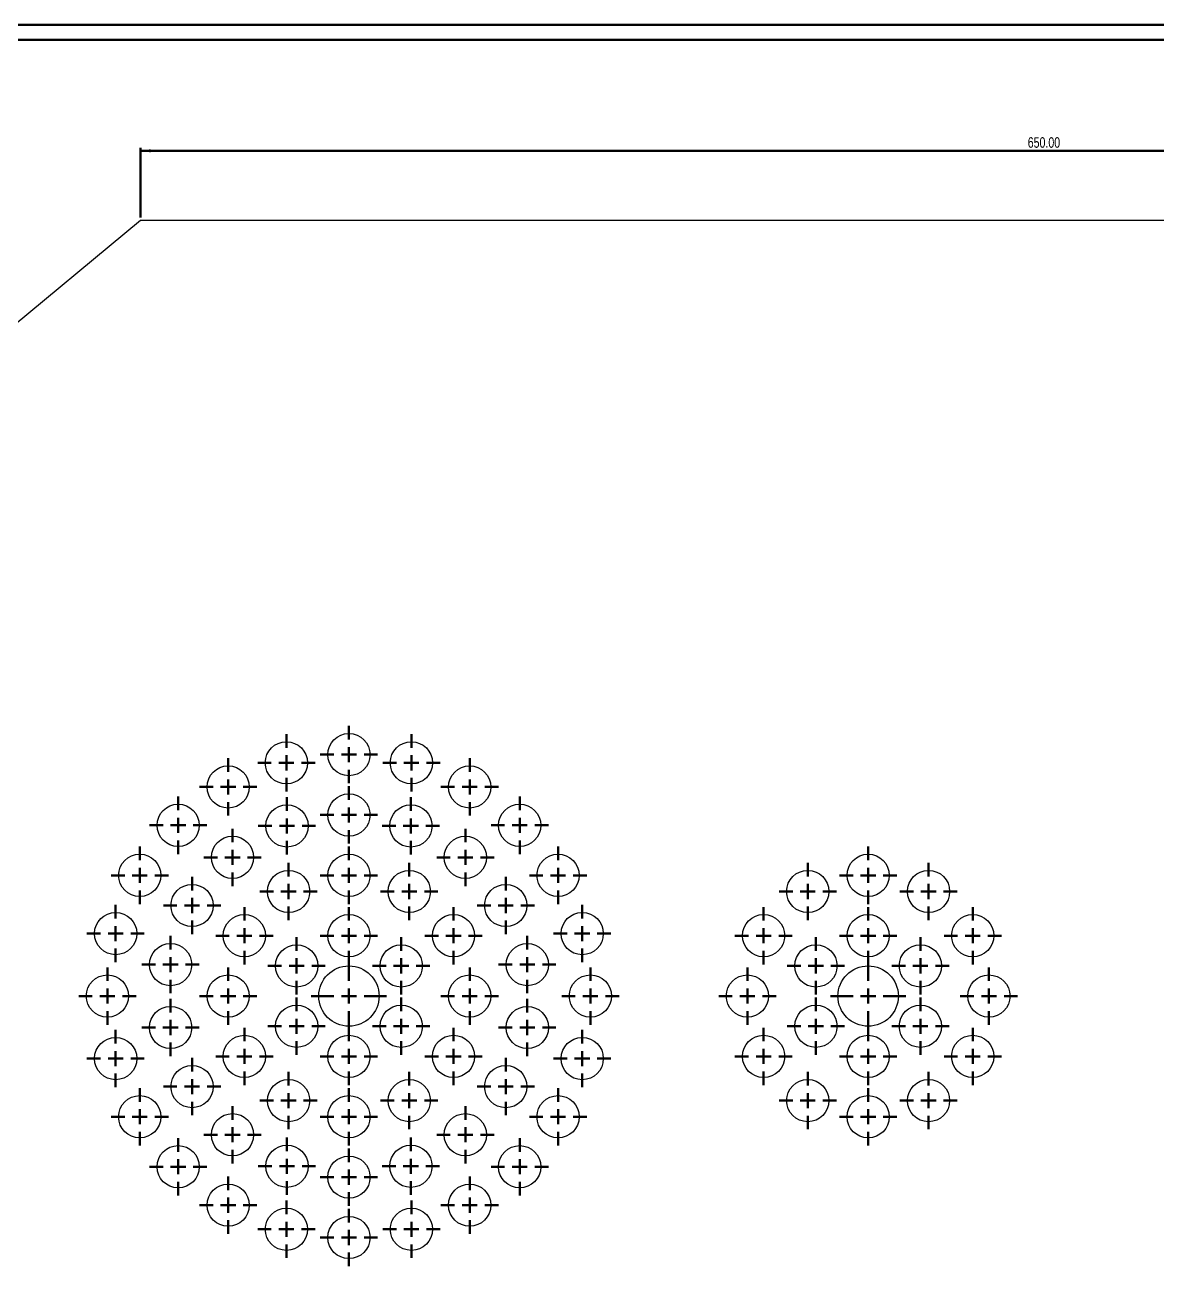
# Model space of a CAD drawing. Header units: millimetres. Extents: x 10 to 1179, y 5 to 836.
# Drawn here: x 428.8 to 803.9, y 424.7 to 836 of the extents above; entities that cross this region are included whole.
import ezdxf

# ---------------------------------------------------------------- set-up
doc = ezdxf.new("R2010")
doc.units = ezdxf.units.MM
doc.layers.add('SLD-0', color=179, linetype='Continuous', lineweight=50)
doc.styles.add('SLDTEXTSTYLE3', font='TXT', dxfattribs={"width": 0.75})
doc.dimstyles.new('SLDDIMSTYLE0', dxfattribs={"dimtxt": 3.5, "dimasz": 3.302, "dimexe": 0, "dimexo": 0.0625, "dimgap": 0.875, "dimtad": 1, "dimrnd": 1e-09, "dimzin": 4, "dimdsep": 46, "dimtxsty": 'SLDTEXTSTYLE3', "dimsah": 1, "dimcen": 0.09, "dimadec": 0, "dimazin": 1, "dimtfac": 1, "dimtofl": 0, "dimtmove": 0, "dimatfit": 3, "dimfxl": 0, "dimfrac": 2, "dimtolj": 1, "dimtzin": 12, "dimarcsym": 0})

# ---------------------------------------------------------------- blocks, each defined once
blk = doc.blocks.new('_D_2')
at = {"layer": 'SLD-0'}
for p, q in [((467.14, 772.23), (467.14, 795.29)), ((1117.14, 794.29), (467.14, 794.29)), ((1117.14, 772.23), (1117.14, 795.29))]:
    blk.add_line(p, q, dxfattribs=at)
for points in [[(467.14, 794.29), (470.44, 793.78), (470.44, 794.8)], [(1117.14, 794.29), (1113.83, 794.8), (1113.83, 793.78)]]:
    blk.add_solid(points, dxfattribs=at)
at = {"layer": 'SLD-0', "insert": (761, 798.8), "char_height": 3.5, "attachment_point": 1, "style": 'SLDTEXTSTYLE3'}
blk.add_mtext('650.00', dxfattribs=at)
blk = doc.blocks.new('SW_CENTERMARKSYMBOL_7')
at = {"layer": 'SLD-0', "color": 0}
for p, q in [((0, 5), (0, 12.5)), ((-5, 0), (-12.5, 0)), ((0, 0), (-2.5, 0)), ((0, 0), (0, 2.5)), ((0, 0), (0, -2.5)), ((0, 0), (2.5, 0)), ((5, 0), (12.5, 0)), ((0, -5), (0, -12.5))]:
    blk.add_line(p, q, dxfattribs=at)
blk = doc.blocks.new('SW_CENTERMARKSYMBOL_255')
at = {"layer": 'SLD-0', "color": 0}
for p, q in [((0, 5), (0, 12.5)), ((-5, 0), (-12.5, 0)), ((0, 0), (-2.5, 0)), ((0, 0), (0, 2.5)), ((0, 0), (0, -2.5)), ((0, 0), (2.5, 0)), ((5, 0), (12.5, 0)), ((0, -5), (0, -12.5))]:
    blk.add_line(p, q, dxfattribs=at)
blk = doc.blocks.new('SW_CENTERMARKSYMBOL_256')
at = {"layer": 'SLD-0', "color": 0}
for p, q in [((0, 5), (0, 9.5)), ((-5, 0), (-9.5, 0)), ((0, 0), (-2.5, 0)), ((0, 0), (0, 2.5)), ((0, 0), (0, -2.5)), ((0, 0), (2.5, 0)), ((5, 0), (9.5, 0)), ((0, -5), (0, -9.5))]:
    blk.add_line(p, q, dxfattribs=at)
blk = doc.blocks.new('SW_CENTERMARKSYMBOL_257')
at = {"layer": 'SLD-0', "color": 0}
for p, q in [((0, 5), (0, 9.5)), ((0, 0), (-2.5, 0)), ((0, 0), (0, 2.5)), ((0, 0), (0, -2.5)), ((0, 0), (2.5, 0)), ((5, 0), (9.5, 0)), ((-5, 0), (-9.5, 0)), ((0, -5), (0, -9.5))]:
    blk.add_line(p, q, dxfattribs=at)
blk = doc.blocks.new('SW_CENTERMARKSYMBOL_258')
at = {"layer": 'SLD-0', "color": 0}
for p, q in [((0, 5), (0, 9.5)), ((-5, 0), (-9.5, 0)), ((0, 0), (-2.5, 0)), ((0, 0), (0, 2.5)), ((0, 0), (0, -2.5)), ((0, 0), (2.5, 0)), ((5, 0), (9.5, 0)), ((0, -5), (0, -9.5))]:
    blk.add_line(p, q, dxfattribs=at)
blk = doc.blocks.new('SW_CENTERMARKSYMBOL_259')
at = {"layer": 'SLD-0', "color": 0}
for p, q in [((0, 5), (0, 9.5)), ((-5, 0), (-9.5, 0)), ((0, 0), (-2.5, 0)), ((0, 0), (0, 2.5)), ((0, 0), (0, -2.5)), ((0, 0), (2.5, 0)), ((5, 0), (9.5, 0)), ((0, -5), (0, -9.5))]:
    blk.add_line(p, q, dxfattribs=at)
blk = doc.blocks.new('SW_CENTERMARKSYMBOL_260')
at = {"layer": 'SLD-0', "color": 0}
for p, q in [((0, 5), (0, 9.5)), ((-5, 0), (-9.5, 0)), ((0, 0), (-2.5, 0)), ((0, 0), (0, 2.5)), ((0, 0), (0, -2.5)), ((0, 0), (2.5, 0)), ((5, 0), (9.5, 0)), ((0, -5), (0, -9.5))]:
    blk.add_line(p, q, dxfattribs=at)
blk = doc.blocks.new('SW_CENTERMARKSYMBOL_261')
at = {"layer": 'SLD-0', "color": 0}
for p, q in [((0, 5), (0, 9.5)), ((-5, 0), (-9.5, 0)), ((0, 0), (-2.5, 0)), ((0, 0), (0, 2.5)), ((0, 0), (0, -2.5)), ((0, 0), (2.5, 0)), ((5, 0), (9.5, 0)), ((0, -5), (0, -9.5))]:
    blk.add_line(p, q, dxfattribs=at)
blk = doc.blocks.new('SW_CENTERMARKSYMBOL_262')
at = {"layer": 'SLD-0', "color": 0}
for p, q in [((0, 5), (0, 9.5)), ((0, 0), (-2.5, 0)), ((0, 0), (0, 2.5)), ((0, 0), (0, -2.5)), ((0, 0), (2.5, 0)), ((5, 0), (9.5, 0)), ((-5, 0), (-9.5, 0)), ((0, -5), (0, -9.5))]:
    blk.add_line(p, q, dxfattribs=at)
blk = doc.blocks.new('SW_CENTERMARKSYMBOL_263')
at = {"layer": 'SLD-0', "color": 0}
for p, q in [((0, 5), (0, 9.5)), ((-5, 0), (-9.5, 0)), ((0, 0), (-2.5, 0)), ((0, 0), (0, 2.5)), ((0, 0), (0, -2.5)), ((0, 0), (2.5, 0)), ((5, 0), (9.5, 0)), ((0, -5), (0, -9.5))]:
    blk.add_line(p, q, dxfattribs=at)
blk = doc.blocks.new('SW_CENTERMARKSYMBOL_264')
at = {"layer": 'SLD-0', "color": 0}
for p, q in [((0, 5), (0, 9.5)), ((-5, 0), (-9.5, 0)), ((0, 0), (-2.5, 0)), ((0, 0), (0, 2.5)), ((0, 0), (0, -2.5)), ((0, 0), (2.5, 0)), ((5, 0), (9.5, 0)), ((0, -5), (0, -9.5))]:
    blk.add_line(p, q, dxfattribs=at)
blk = doc.blocks.new('SW_CENTERMARKSYMBOL_265')
at = {"layer": 'SLD-0', "color": 0}
for p, q in [((0, 5), (0, 9.5)), ((-5, 0), (-9.5, 0)), ((0, 0), (-2.5, 0)), ((0, 0), (0, 2.5)), ((0, 0), (0, -2.5)), ((0, 0), (2.5, 0)), ((5, 0), (9.5, 0)), ((0, -5), (0, -9.5))]:
    blk.add_line(p, q, dxfattribs=at)
blk = doc.blocks.new('SW_CENTERMARKSYMBOL_266')
at = {"layer": 'SLD-0', "color": 0}
for p, q in [((0, 5), (0, 9.5)), ((-5, 0), (-9.5, 0)), ((0, 0), (-2.5, 0)), ((0, 0), (0, 2.5)), ((0, 0), (0, -2.5)), ((0, 0), (2.5, 0)), ((5, 0), (9.5, 0)), ((0, -5), (0, -9.5))]:
    blk.add_line(p, q, dxfattribs=at)
blk = doc.blocks.new('SW_CENTERMARKSYMBOL_267')
at = {"layer": 'SLD-0', "color": 0}
for p, q in [((0, 5), (0, 9.5)), ((-5, 0), (-9.5, 0)), ((0, 0), (-2.5, 0)), ((0, 0), (0, 2.5)), ((0, 0), (0, -2.5)), ((0, 0), (2.5, 0)), ((5, 0), (9.5, 0)), ((0, -5), (0, -9.5))]:
    blk.add_line(p, q, dxfattribs=at)
blk = doc.blocks.new('SW_CENTERMARKSYMBOL_268')
at = {"layer": 'SLD-0', "color": 0}
for p, q in [((0, 5), (0, 9.5)), ((0, 0), (-2.5, 0)), ((0, 0), (0, 2.5)), ((0, 0), (0, -2.5)), ((0, 0), (2.5, 0)), ((5, 0), (9.5, 0)), ((-5, 0), (-9.5, 0)), ((0, -5), (0, -9.5))]:
    blk.add_line(p, q, dxfattribs=at)
blk = doc.blocks.new('SW_CENTERMARKSYMBOL_269')
at = {"layer": 'SLD-0', "color": 0}
for p, q in [((0, 5), (0, 9.5)), ((0, 0), (-2.5, 0)), ((0, 0), (0, 2.5)), ((0, 0), (0, -2.5)), ((0, 0), (2.5, 0)), ((5, 0), (9.5, 0)), ((-5, 0), (-9.5, 0)), ((0, -5), (0, -9.5))]:
    blk.add_line(p, q, dxfattribs=at)
blk = doc.blocks.new('SW_CENTERMARKSYMBOL_270')
at = {"layer": 'SLD-0', "color": 0}
for p, q in [((0, 5), (0, 9.5)), ((-5, 0), (-9.5, 0)), ((0, 0), (-2.5, 0)), ((0, 0), (0, 2.5)), ((0, 0), (0, -2.5)), ((0, 0), (2.5, 0)), ((5, 0), (9.5, 0)), ((0, -5), (0, -9.5))]:
    blk.add_line(p, q, dxfattribs=at)
blk = doc.blocks.new('SW_CENTERMARKSYMBOL_271')
at = {"layer": 'SLD-0', "color": 0}
for p, q in [((0, 5), (0, 9.5)), ((-5, 0), (-9.5, 0)), ((0, 0), (-2.5, 0)), ((0, 0), (0, 2.5)), ((0, 0), (0, -2.5)), ((0, 0), (2.5, 0)), ((5, 0), (9.5, 0)), ((0, -5), (0, -9.5))]:
    blk.add_line(p, q, dxfattribs=at)
blk = doc.blocks.new('SW_CENTERMARKSYMBOL_272')
at = {"layer": 'SLD-0', "color": 0}
for p, q in [((0, 5), (0, 9.5)), ((-5, 0), (-9.5, 0)), ((0, 0), (-2.5, 0)), ((0, 0), (0, 2.5)), ((0, 0), (0, -2.5)), ((0, 0), (2.5, 0)), ((5, 0), (9.5, 0)), ((0, -5), (0, -9.5))]:
    blk.add_line(p, q, dxfattribs=at)
blk = doc.blocks.new('SW_CENTERMARKSYMBOL_273')
at = {"layer": 'SLD-0', "color": 0}
for p, q in [((0, 5), (0, 9.5)), ((-5, 0), (-9.5, 0)), ((0, 0), (-2.5, 0)), ((0, 0), (0, 2.5)), ((0, 0), (0, -2.5)), ((0, 0), (2.5, 0)), ((5, 0), (9.5, 0)), ((0, -5), (0, -9.5))]:
    blk.add_line(p, q, dxfattribs=at)
blk = doc.blocks.new('SW_CENTERMARKSYMBOL_274')
at = {"layer": 'SLD-0', "color": 0}
for p, q in [((0, 5), (0, 9.5)), ((-5, 0), (-9.5, 0)), ((0, 0), (-2.5, 0)), ((0, 0), (0, 2.5)), ((0, 0), (0, -2.5)), ((0, 0), (2.5, 0)), ((5, 0), (9.5, 0)), ((0, -5), (0, -9.5))]:
    blk.add_line(p, q, dxfattribs=at)
blk = doc.blocks.new('SW_CENTERMARKSYMBOL_275')
at = {"layer": 'SLD-0', "color": 0}
for p, q in [((0, 5), (0, 9.5)), ((-5, 0), (-9.5, 0)), ((0, 0), (-2.5, 0)), ((0, 0), (0, 2.5)), ((0, 0), (0, -2.5)), ((0, 0), (2.5, 0)), ((5, 0), (9.5, 0)), ((0, -5), (0, -9.5))]:
    blk.add_line(p, q, dxfattribs=at)
blk = doc.blocks.new('SW_CENTERMARKSYMBOL_276')
at = {"layer": 'SLD-0', "color": 0}
for p, q in [((0, 5), (0, 9.5)), ((-5, 0), (-9.5, 0)), ((0, 0), (-2.5, 0)), ((0, 0), (0, 2.5)), ((0, 0), (0, -2.5)), ((0, 0), (2.5, 0)), ((5, 0), (9.5, 0)), ((0, -5), (0, -9.5))]:
    blk.add_line(p, q, dxfattribs=at)
blk = doc.blocks.new('SW_CENTERMARKSYMBOL_277')
at = {"layer": 'SLD-0', "color": 0}
for p, q in [((0, 5), (0, 9.5)), ((0, 0), (-2.5, 0)), ((0, 0), (0, 2.5)), ((0, 0), (0, -2.5)), ((0, 0), (2.5, 0)), ((5, 0), (9.5, 0)), ((-5, 0), (-9.5, 0)), ((0, -5), (0, -9.5))]:
    blk.add_line(p, q, dxfattribs=at)
blk = doc.blocks.new('SW_CENTERMARKSYMBOL_278')
at = {"layer": 'SLD-0', "color": 0}
for p, q in [((0, 5), (0, 9.5)), ((-5, 0), (-9.5, 0)), ((0, 0), (-2.5, 0)), ((0, 0), (0, 2.5)), ((0, 0), (0, -2.5)), ((0, 0), (2.5, 0)), ((5, 0), (9.5, 0)), ((0, -5), (0, -9.5))]:
    blk.add_line(p, q, dxfattribs=at)
blk = doc.blocks.new('SW_CENTERMARKSYMBOL_279')
at = {"layer": 'SLD-0', "color": 0}
for p, q in [((0, 5), (0, 9.5)), ((-5, 0), (-9.5, 0)), ((0, 0), (-2.5, 0)), ((0, 0), (0, 2.5)), ((0, 0), (0, -2.5)), ((0, 0), (2.5, 0)), ((5, 0), (9.5, 0)), ((0, -5), (0, -9.5))]:
    blk.add_line(p, q, dxfattribs=at)
blk = doc.blocks.new('SW_CENTERMARKSYMBOL_280')
at = {"layer": 'SLD-0', "color": 0}
for p, q in [((0, 5), (0, 9.5)), ((0, 0), (-2.5, 0)), ((0, 0), (0, 2.5)), ((0, 0), (0, -2.5)), ((0, 0), (2.5, 0)), ((5, 0), (9.5, 0)), ((-5, 0), (-9.5, 0)), ((0, -5), (0, -9.5))]:
    blk.add_line(p, q, dxfattribs=at)
blk = doc.blocks.new('SW_CENTERMARKSYMBOL_281')
at = {"layer": 'SLD-0', "color": 0}
for p, q in [((0, 5), (0, 9.5)), ((0, 0), (-2.5, 0)), ((0, 0), (0, 2.5)), ((0, 0), (0, -2.5)), ((0, 0), (2.5, 0)), ((5, 0), (9.5, 0)), ((-5, 0), (-9.5, 0)), ((0, -5), (0, -9.5))]:
    blk.add_line(p, q, dxfattribs=at)
blk = doc.blocks.new('SW_CENTERMARKSYMBOL_282')
at = {"layer": 'SLD-0', "color": 0}
for p, q in [((0, 5), (0, 9.5)), ((-5, 0), (-9.5, 0)), ((0, 0), (-2.5, 0)), ((0, 0), (0, 2.5)), ((0, 0), (0, -2.5)), ((0, 0), (2.5, 0)), ((5, 0), (9.5, 0)), ((0, -5), (0, -9.5))]:
    blk.add_line(p, q, dxfattribs=at)
blk = doc.blocks.new('SW_CENTERMARKSYMBOL_283')
at = {"layer": 'SLD-0', "color": 0}
for p, q in [((0, 5), (0, 9.5)), ((-5, 0), (-9.5, 0)), ((0, 0), (-2.5, 0)), ((0, 0), (0, 2.5)), ((0, 0), (0, -2.5)), ((0, 0), (2.5, 0)), ((5, 0), (9.5, 0)), ((0, -5), (0, -9.5))]:
    blk.add_line(p, q, dxfattribs=at)
blk = doc.blocks.new('SW_CENTERMARKSYMBOL_284')
at = {"layer": 'SLD-0', "color": 0}
for p, q in [((0, 5), (0, 9.5)), ((-5, 0), (-9.5, 0)), ((0, 0), (-2.5, 0)), ((0, 0), (0, 2.5)), ((0, 0), (0, -2.5)), ((0, 0), (2.5, 0)), ((5, 0), (9.5, 0)), ((0, -5), (0, -9.5))]:
    blk.add_line(p, q, dxfattribs=at)
blk = doc.blocks.new('SW_CENTERMARKSYMBOL_285')
at = {"layer": 'SLD-0', "color": 0}
for p, q in [((0, 5), (0, 9.5)), ((-5, 0), (-9.5, 0)), ((0, 0), (-2.5, 0)), ((0, 0), (0, 2.5)), ((0, 0), (0, -2.5)), ((0, 0), (2.5, 0)), ((5, 0), (9.5, 0)), ((0, -5), (0, -9.5))]:
    blk.add_line(p, q, dxfattribs=at)
blk = doc.blocks.new('SW_CENTERMARKSYMBOL_286')
at = {"layer": 'SLD-0', "color": 0}
for p, q in [((0, 5), (0, 9.5)), ((-5, 0), (-9.5, 0)), ((0, 0), (-2.5, 0)), ((0, 0), (0, 2.5)), ((0, 0), (0, -2.5)), ((0, 0), (2.5, 0)), ((5, 0), (9.5, 0)), ((0, -5), (0, -9.5))]:
    blk.add_line(p, q, dxfattribs=at)
blk = doc.blocks.new('SW_CENTERMARKSYMBOL_287')
at = {"layer": 'SLD-0', "color": 0}
for p, q in [((0, 5), (0, 9.5)), ((-5, 0), (-9.5, 0)), ((0, 0), (-2.5, 0)), ((0, 0), (0, 2.5)), ((0, 0), (0, -2.5)), ((0, 0), (2.5, 0)), ((5, 0), (9.5, 0)), ((0, -5), (0, -9.5))]:
    blk.add_line(p, q, dxfattribs=at)
blk = doc.blocks.new('SW_CENTERMARKSYMBOL_288')
at = {"layer": 'SLD-0', "color": 0}
for p, q in [((0, 5), (0, 9.5)), ((-5, 0), (-9.5, 0)), ((0, 0), (-2.5, 0)), ((0, 0), (0, 2.5)), ((0, 0), (0, -2.5)), ((0, 0), (2.5, 0)), ((5, 0), (9.5, 0)), ((0, -5), (0, -9.5))]:
    blk.add_line(p, q, dxfattribs=at)
blk = doc.blocks.new('SW_CENTERMARKSYMBOL_289')
at = {"layer": 'SLD-0', "color": 0}
for p, q in [((0, 5), (0, 9.5)), ((-5, 0), (-9.5, 0)), ((0, 0), (-2.5, 0)), ((0, 0), (0, 2.5)), ((0, 0), (0, -2.5)), ((0, 0), (2.5, 0)), ((5, 0), (9.5, 0)), ((0, -5), (0, -9.5))]:
    blk.add_line(p, q, dxfattribs=at)
blk = doc.blocks.new('SW_CENTERMARKSYMBOL_290')
at = {"layer": 'SLD-0', "color": 0}
for p, q in [((0, 5), (0, 9.5)), ((-5, 0), (-9.5, 0)), ((0, 0), (-2.5, 0)), ((0, 0), (0, 2.5)), ((0, 0), (0, -2.5)), ((0, 0), (2.5, 0)), ((5, 0), (9.5, 0)), ((0, -5), (0, -9.5))]:
    blk.add_line(p, q, dxfattribs=at)
blk = doc.blocks.new('SW_CENTERMARKSYMBOL_291')
at = {"layer": 'SLD-0', "color": 0}
for p, q in [((0, 5), (0, 9.5)), ((-5, 0), (-9.5, 0)), ((0, 0), (-2.5, 0)), ((0, 0), (0, 2.5)), ((0, 0), (0, -2.5)), ((0, 0), (2.5, 0)), ((5, 0), (9.5, 0)), ((0, -5), (0, -9.5))]:
    blk.add_line(p, q, dxfattribs=at)
blk = doc.blocks.new('SW_CENTERMARKSYMBOL_292')
at = {"layer": 'SLD-0', "color": 0}
for p, q in [((0, 5), (0, 9.5)), ((-5, 0), (-9.5, 0)), ((0, 0), (-2.5, 0)), ((0, 0), (0, 2.5)), ((0, 0), (0, -2.5)), ((0, 0), (2.5, 0)), ((5, 0), (9.5, 0)), ((0, -5), (0, -9.5))]:
    blk.add_line(p, q, dxfattribs=at)
blk = doc.blocks.new('SW_CENTERMARKSYMBOL_293')
at = {"layer": 'SLD-0', "color": 0}
for p, q in [((0, 5), (0, 9.5)), ((-5, 0), (-9.5, 0)), ((0, 0), (-2.5, 0)), ((0, 0), (0, 2.5)), ((0, 0), (0, -2.5)), ((0, 0), (2.5, 0)), ((5, 0), (9.5, 0)), ((0, -5), (0, -9.5))]:
    blk.add_line(p, q, dxfattribs=at)
blk = doc.blocks.new('SW_CENTERMARKSYMBOL_294')
at = {"layer": 'SLD-0', "color": 0}
for p, q in [((0, 5), (0, 9.5)), ((-5, 0), (-9.5, 0)), ((0, 0), (-2.5, 0)), ((0, 0), (0, 2.5)), ((0, 0), (0, -2.5)), ((0, 0), (2.5, 0)), ((5, 0), (9.5, 0)), ((0, -5), (0, -9.5))]:
    blk.add_line(p, q, dxfattribs=at)
blk = doc.blocks.new('SW_CENTERMARKSYMBOL_295')
at = {"layer": 'SLD-0', "color": 0}
for p, q in [((0, 5), (0, 9.5)), ((-5, 0), (-9.5, 0)), ((0, 0), (-2.5, 0)), ((0, 0), (0, 2.5)), ((0, 0), (0, -2.5)), ((0, 0), (2.5, 0)), ((5, 0), (9.5, 0)), ((0, -5), (0, -9.5))]:
    blk.add_line(p, q, dxfattribs=at)
blk = doc.blocks.new('SW_CENTERMARKSYMBOL_296')
at = {"layer": 'SLD-0', "color": 0}
for p, q in [((0, 5), (0, 9.5)), ((-5, 0), (-9.5, 0)), ((0, 0), (-2.5, 0)), ((0, 0), (0, 2.5)), ((0, 0), (0, -2.5)), ((0, 0), (2.5, 0)), ((5, 0), (9.5, 0)), ((0, -5), (0, -9.5))]:
    blk.add_line(p, q, dxfattribs=at)
blk = doc.blocks.new('SW_CENTERMARKSYMBOL_297')
at = {"layer": 'SLD-0', "color": 0}
for p, q in [((0, 5), (0, 9.5)), ((-5, 0), (-9.5, 0)), ((0, 0), (-2.5, 0)), ((0, 0), (0, 2.5)), ((0, 0), (0, -2.5)), ((0, 0), (2.5, 0)), ((5, 0), (9.5, 0)), ((0, -5), (0, -9.5))]:
    blk.add_line(p, q, dxfattribs=at)
blk = doc.blocks.new('SW_CENTERMARKSYMBOL_298')
at = {"layer": 'SLD-0', "color": 0}
for p, q in [((0, 5), (0, 9.5)), ((-5, 0), (-9.5, 0)), ((0, 0), (-2.5, 0)), ((0, 0), (0, 2.5)), ((0, 0), (0, -2.5)), ((0, 0), (2.5, 0)), ((5, 0), (9.5, 0)), ((0, -5), (0, -9.5))]:
    blk.add_line(p, q, dxfattribs=at)
blk = doc.blocks.new('SW_CENTERMARKSYMBOL_299')
at = {"layer": 'SLD-0', "color": 0}
for p, q in [((0, 5), (0, 9.5)), ((-5, 0), (-9.5, 0)), ((0, 0), (-2.5, 0)), ((0, 0), (0, 2.5)), ((0, 0), (0, -2.5)), ((0, 0), (2.5, 0)), ((5, 0), (9.5, 0)), ((0, -5), (0, -9.5))]:
    blk.add_line(p, q, dxfattribs=at)
blk = doc.blocks.new('SW_CENTERMARKSYMBOL_300')
at = {"layer": 'SLD-0', "color": 0}
for p, q in [((0, 5), (0, 9.5)), ((-5, 0), (-9.5, 0)), ((0, 0), (-2.5, 0)), ((0, 0), (0, 2.5)), ((0, 0), (0, -2.5)), ((0, 0), (2.5, 0)), ((5, 0), (9.5, 0)), ((0, -5), (0, -9.5))]:
    blk.add_line(p, q, dxfattribs=at)
blk = doc.blocks.new('SW_CENTERMARKSYMBOL_301')
at = {"layer": 'SLD-0', "color": 0}
for p, q in [((0, 5), (0, 9.5)), ((-5, 0), (-9.5, 0)), ((0, 0), (-2.5, 0)), ((0, 0), (0, 2.5)), ((0, 0), (0, -2.5)), ((0, 0), (2.5, 0)), ((5, 0), (9.5, 0)), ((0, -5), (0, -9.5))]:
    blk.add_line(p, q, dxfattribs=at)
blk = doc.blocks.new('SW_CENTERMARKSYMBOL_302')
at = {"layer": 'SLD-0', "color": 0}
for p, q in [((0, 5), (0, 9.5)), ((-5, 0), (-9.5, 0)), ((0, 0), (-2.5, 0)), ((0, 0), (0, 2.5)), ((0, 0), (0, -2.5)), ((0, 0), (2.5, 0)), ((5, 0), (9.5, 0)), ((0, -5), (0, -9.5))]:
    blk.add_line(p, q, dxfattribs=at)
blk = doc.blocks.new('SW_CENTERMARKSYMBOL_303')
at = {"layer": 'SLD-0', "color": 0}
for p, q in [((0, 5), (0, 9.5)), ((-5, 0), (-9.5, 0)), ((0, 0), (-2.5, 0)), ((0, 0), (0, 2.5)), ((0, 0), (0, -2.5)), ((0, 0), (2.5, 0)), ((5, 0), (9.5, 0)), ((0, -5), (0, -9.5))]:
    blk.add_line(p, q, dxfattribs=at)
blk = doc.blocks.new('SW_CENTERMARKSYMBOL_304')
at = {"layer": 'SLD-0', "color": 0}
for p, q in [((0, 5), (0, 9.5)), ((-5, 0), (-9.5, 0)), ((0, 0), (-2.5, 0)), ((0, 0), (0, 2.5)), ((0, 0), (0, -2.5)), ((0, 0), (2.5, 0)), ((5, 0), (9.5, 0)), ((0, -5), (0, -9.5))]:
    blk.add_line(p, q, dxfattribs=at)
blk = doc.blocks.new('SW_CENTERMARKSYMBOL_305')
at = {"layer": 'SLD-0', "color": 0}
for p, q in [((0, 5), (0, 9.5)), ((-5, 0), (-9.5, 0)), ((0, 0), (-2.5, 0)), ((0, 0), (0, 2.5)), ((0, 0), (0, -2.5)), ((0, 0), (2.5, 0)), ((5, 0), (9.5, 0)), ((0, -5), (0, -9.5))]:
    blk.add_line(p, q, dxfattribs=at)
blk = doc.blocks.new('SW_CENTERMARKSYMBOL_306')
at = {"layer": 'SLD-0', "color": 0}
for p, q in [((0, 5), (0, 9.5)), ((-5, 0), (-9.5, 0)), ((0, 0), (-2.5, 0)), ((0, 0), (0, 2.5)), ((0, 0), (0, -2.5)), ((0, 0), (2.5, 0)), ((5, 0), (9.5, 0)), ((0, -5), (0, -9.5))]:
    blk.add_line(p, q, dxfattribs=at)
blk = doc.blocks.new('SW_CENTERMARKSYMBOL_307')
at = {"layer": 'SLD-0', "color": 0}
for p, q in [((0, 5), (0, 9.5)), ((-5, 0), (-9.5, 0)), ((0, 0), (-2.5, 0)), ((0, 0), (0, 2.5)), ((0, 0), (0, -2.5)), ((0, 0), (2.5, 0)), ((5, 0), (9.5, 0)), ((0, -5), (0, -9.5))]:
    blk.add_line(p, q, dxfattribs=at)
blk = doc.blocks.new('SW_CENTERMARKSYMBOL_308')
at = {"layer": 'SLD-0', "color": 0}
for p, q in [((0, 5), (0, 9.5)), ((-5, 0), (-9.5, 0)), ((0, 0), (-2.5, 0)), ((0, 0), (0, 2.5)), ((0, 0), (0, -2.5)), ((0, 0), (2.5, 0)), ((5, 0), (9.5, 0)), ((0, -5), (0, -9.5))]:
    blk.add_line(p, q, dxfattribs=at)
blk = doc.blocks.new('SW_CENTERMARKSYMBOL_309')
at = {"layer": 'SLD-0', "color": 0}
for p, q in [((0, 5), (0, 9.5)), ((0, 0), (-2.5, 0)), ((0, 0), (0, 2.5)), ((0, 0), (0, -2.5)), ((0, 0), (2.5, 0)), ((5, 0), (9.5, 0)), ((-5, 0), (-9.5, 0)), ((0, -5), (0, -9.5))]:
    blk.add_line(p, q, dxfattribs=at)
blk = doc.blocks.new('SW_CENTERMARKSYMBOL_310')
at = {"layer": 'SLD-0', "color": 0}
for p, q in [((0, 5), (0, 9.5)), ((-5, 0), (-9.5, 0)), ((0, 0), (-2.5, 0)), ((0, 0), (0, 2.5)), ((0, 0), (0, -2.5)), ((0, 0), (2.5, 0)), ((5, 0), (9.5, 0)), ((0, -5), (0, -9.5))]:
    blk.add_line(p, q, dxfattribs=at)
blk = doc.blocks.new('SW_CENTERMARKSYMBOL_311')
at = {"layer": 'SLD-0', "color": 0}
for p, q in [((0, 5), (0, 9.5)), ((-5, 0), (-9.5, 0)), ((0, 0), (-2.5, 0)), ((0, 0), (0, 2.5)), ((0, 0), (0, -2.5)), ((0, 0), (2.5, 0)), ((5, 0), (9.5, 0)), ((0, -5), (0, -9.5))]:
    blk.add_line(p, q, dxfattribs=at)
blk = doc.blocks.new('SW_CENTERMARKSYMBOL_312')
at = {"layer": 'SLD-0', "color": 0}
for p, q in [((0, 5), (0, 9.5)), ((0, 0), (-2.5, 0)), ((0, 0), (0, 2.5)), ((0, 0), (0, -2.5)), ((0, 0), (2.5, 0)), ((5, 0), (9.5, 0)), ((-5, 0), (-9.5, 0)), ((0, -5), (0, -9.5))]:
    blk.add_line(p, q, dxfattribs=at)
blk = doc.blocks.new('SW_CENTERMARKSYMBOL_313')
at = {"layer": 'SLD-0', "color": 0}
for p, q in [((0, 5), (0, 9.5)), ((0, 0), (-2.5, 0)), ((0, 0), (0, 2.5)), ((0, 0), (0, -2.5)), ((0, 0), (2.5, 0)), ((5, 0), (9.5, 0)), ((-5, 0), (-9.5, 0)), ((0, -5), (0, -9.5))]:
    blk.add_line(p, q, dxfattribs=at)
blk = doc.blocks.new('SW_CENTERMARKSYMBOL_314')
at = {"layer": 'SLD-0', "color": 0}
for p, q in [((0, 5), (0, 9.5)), ((-5, 0), (-9.5, 0)), ((0, 0), (-2.5, 0)), ((0, 0), (0, 2.5)), ((0, 0), (0, -2.5)), ((0, 0), (2.5, 0)), ((5, 0), (9.5, 0)), ((0, -5), (0, -9.5))]:
    blk.add_line(p, q, dxfattribs=at)
blk = doc.blocks.new('SW_CENTERMARKSYMBOL_315')
at = {"layer": 'SLD-0', "color": 0}
for p, q in [((0, 5), (0, 9.5)), ((-5, 0), (-9.5, 0)), ((0, 0), (-2.5, 0)), ((0, 0), (0, 2.5)), ((0, 0), (0, -2.5)), ((0, 0), (2.5, 0)), ((5, 0), (9.5, 0)), ((0, -5), (0, -9.5))]:
    blk.add_line(p, q, dxfattribs=at)
blk = doc.blocks.new('SW_CENTERMARKSYMBOL_316')
at = {"layer": 'SLD-0', "color": 0}
for p, q in [((0, 5), (0, 9.5)), ((-5, 0), (-9.5, 0)), ((0, 0), (-2.5, 0)), ((0, 0), (0, 2.5)), ((0, 0), (0, -2.5)), ((0, 0), (2.5, 0)), ((5, 0), (9.5, 0)), ((0, -5), (0, -9.5))]:
    blk.add_line(p, q, dxfattribs=at)
blk = doc.blocks.new('SW_CENTERMARKSYMBOL_317')
at = {"layer": 'SLD-0', "color": 0}
for p, q in [((0, 5), (0, 9.5)), ((-5, 0), (-9.5, 0)), ((0, 0), (-2.5, 0)), ((0, 0), (0, 2.5)), ((0, 0), (0, -2.5)), ((0, 0), (2.5, 0)), ((5, 0), (9.5, 0)), ((0, -5), (0, -9.5))]:
    blk.add_line(p, q, dxfattribs=at)
blk = doc.blocks.new('SW_CENTERMARKSYMBOL_319')
at = {"layer": 'SLD-0', "color": 0}
for p, q in [((0, 5), (0, 9.5)), ((-5, 0), (-9.5, 0)), ((0, 0), (-2.5, 0)), ((0, 0), (0, 2.5)), ((0, 0), (0, -2.5)), ((0, 0), (2.5, 0)), ((5, 0), (9.5, 0)), ((0, -5), (0, -9.5))]:
    blk.add_line(p, q, dxfattribs=at)
blk = doc.blocks.new('SW_CENTERMARKSYMBOL_320')
at = {"layer": 'SLD-0', "color": 0}
for p, q in [((0, 5), (0, 9.5)), ((-5, 0), (-9.5, 0)), ((0, 0), (-2.5, 0)), ((0, 0), (0, 2.5)), ((0, 0), (0, -2.5)), ((0, 0), (2.5, 0)), ((5, 0), (9.5, 0)), ((0, -5), (0, -9.5))]:
    blk.add_line(p, q, dxfattribs=at)
blk = doc.blocks.new('SW_CENTERMARKSYMBOL_321')
at = {"layer": 'SLD-0', "color": 0}
for p, q in [((0, 5), (0, 9.5)), ((-5, 0), (-9.5, 0)), ((0, 0), (-2.5, 0)), ((0, 0), (0, 2.5)), ((0, 0), (0, -2.5)), ((0, 0), (2.5, 0)), ((5, 0), (9.5, 0)), ((0, -5), (0, -9.5))]:
    blk.add_line(p, q, dxfattribs=at)
blk = doc.blocks.new('SW_CENTERMARKSYMBOL_322')
at = {"layer": 'SLD-0', "color": 0}
for p, q in [((0, 5), (0, 9.5)), ((-5, 0), (-9.5, 0)), ((0, 0), (-2.5, 0)), ((0, 0), (0, 2.5)), ((0, 0), (0, -2.5)), ((0, 0), (2.5, 0)), ((5, 0), (9.5, 0)), ((0, -5), (0, -9.5))]:
    blk.add_line(p, q, dxfattribs=at)
blk = doc.blocks.new('SW_CENTERMARKSYMBOL_323')
at = {"layer": 'SLD-0', "color": 0}
for p, q in [((0, 5), (0, 9.5)), ((-5, 0), (-9.5, 0)), ((0, 0), (-2.5, 0)), ((0, 0), (0, 2.5)), ((0, 0), (0, -2.5)), ((0, 0), (2.5, 0)), ((5, 0), (9.5, 0)), ((0, -5), (0, -9.5))]:
    blk.add_line(p, q, dxfattribs=at)
blk = doc.blocks.new('SW_CENTERMARKSYMBOL_324')
at = {"layer": 'SLD-0', "color": 0}
for p, q in [((0, 5), (0, 9.5)), ((-5, 0), (-9.5, 0)), ((0, 0), (-2.5, 0)), ((0, 0), (0, 2.5)), ((0, 0), (0, -2.5)), ((0, 0), (2.5, 0)), ((5, 0), (9.5, 0)), ((0, -5), (0, -9.5))]:
    blk.add_line(p, q, dxfattribs=at)
blk = doc.blocks.new('SW_CENTERMARKSYMBOL_325')
at = {"layer": 'SLD-0', "color": 0}
for p, q in [((0, 5), (0, 9.5)), ((-5, 0), (-9.5, 0)), ((0, 0), (-2.5, 0)), ((0, 0), (0, 2.5)), ((0, 0), (0, -2.5)), ((0, 0), (2.5, 0)), ((5, 0), (9.5, 0)), ((0, -5), (0, -9.5))]:
    blk.add_line(p, q, dxfattribs=at)
blk = doc.blocks.new('SW_CENTERMARKSYMBOL_326')
at = {"layer": 'SLD-0', "color": 0}
for p, q in [((0, 5), (0, 9.5)), ((-5, 0), (-9.5, 0)), ((0, 0), (-2.5, 0)), ((0, 0), (0, 2.5)), ((0, 0), (0, -2.5)), ((0, 0), (2.5, 0)), ((5, 0), (9.5, 0)), ((0, -5), (0, -9.5))]:
    blk.add_line(p, q, dxfattribs=at)
blk = doc.blocks.new('SW_CENTERMARKSYMBOL_327')
at = {"layer": 'SLD-0', "color": 0}
for p, q in [((0, 5), (0, 9.5)), ((0, 0), (-2.5, 0)), ((0, 0), (0, 2.5)), ((0, 0), (0, -2.5)), ((0, 0), (2.5, 0)), ((5, 0), (9.5, 0)), ((-5, 0), (-9.5, 0)), ((0, -5), (0, -9.5))]:
    blk.add_line(p, q, dxfattribs=at)
blk = doc.blocks.new('SW_CENTERMARKSYMBOL_328')
at = {"layer": 'SLD-0', "color": 0}
for p, q in [((0, 5), (0, 9.5)), ((0, 0), (-2.5, 0)), ((0, 0), (0, 2.5)), ((0, 0), (0, -2.5)), ((0, 0), (2.5, 0)), ((5, 0), (9.5, 0)), ((-5, 0), (-9.5, 0)), ((0, -5), (0, -9.5))]:
    blk.add_line(p, q, dxfattribs=at)
blk = doc.blocks.new('SW_CENTERMARKSYMBOL_329')
at = {"layer": 'SLD-0', "color": 0}
for p, q in [((0, 5), (0, 9.5)), ((0, 0), (-2.5, 0)), ((0, 0), (0, 2.5)), ((0, 0), (0, -2.5)), ((0, 0), (2.5, 0)), ((5, 0), (9.5, 0)), ((-5, 0), (-9.5, 0)), ((0, -5), (0, -9.5))]:
    blk.add_line(p, q, dxfattribs=at)
blk = doc.blocks.new('SW_CENTERMARKSYMBOL_330')
at = {"layer": 'SLD-0', "color": 0}
for p, q in [((0, 5), (0, 9.5)), ((-5, 0), (-9.5, 0)), ((0, 0), (-2.5, 0)), ((0, 0), (0, 2.5)), ((0, 0), (0, -2.5)), ((0, 0), (2.5, 0)), ((5, 0), (9.5, 0)), ((0, -5), (0, -9.5))]:
    blk.add_line(p, q, dxfattribs=at)
blk = doc.blocks.new('SW_CENTERMARKSYMBOL_331')
at = {"layer": 'SLD-0', "color": 0}
for p, q in [((0, 5), (0, 9.5)), ((-5, 0), (-9.5, 0)), ((0, 0), (-2.5, 0)), ((0, 0), (0, 2.5)), ((0, 0), (0, -2.5)), ((0, 0), (2.5, 0)), ((5, 0), (9.5, 0)), ((0, -5), (0, -9.5))]:
    blk.add_line(p, q, dxfattribs=at)
blk = doc.blocks.new('SW_CENTERMARKSYMBOL_332')
at = {"layer": 'SLD-0', "color": 0}
for p, q in [((0, 5), (0, 9.5)), ((-5, 0), (-9.5, 0)), ((0, 0), (-2.5, 0)), ((0, 0), (0, 2.5)), ((0, 0), (0, -2.5)), ((0, 0), (2.5, 0)), ((5, 0), (9.5, 0)), ((0, -5), (0, -9.5))]:
    blk.add_line(p, q, dxfattribs=at)
blk = doc.blocks.new('SW_CENTERMARKSYMBOL_333')
at = {"layer": 'SLD-0', "color": 0}
for p, q in [((0, 5), (0, 9.5)), ((-5, 0), (-9.5, 0)), ((0, 0), (-2.5, 0)), ((0, 0), (0, 2.5)), ((0, 0), (0, -2.5)), ((0, 0), (2.5, 0)), ((5, 0), (9.5, 0)), ((0, -5), (0, -9.5))]:
    blk.add_line(p, q, dxfattribs=at)
blk = doc.blocks.new('SW_CENTERMARKSYMBOL_334')
at = {"layer": 'SLD-0', "color": 0}
for p, q in [((0, 5), (0, 9.5)), ((-5, 0), (-9.5, 0)), ((0, 0), (-2.5, 0)), ((0, 0), (0, 2.5)), ((0, 0), (0, -2.5)), ((0, 0), (2.5, 0)), ((5, 0), (9.5, 0)), ((0, -5), (0, -9.5))]:
    blk.add_line(p, q, dxfattribs=at)

msp = doc.modelspace()

# ---------------------------------------------------------------- linework, layer by layer
at = {"color": 7, "linetype": 'Continuous', "lineweight": 25}
for p, q in [((467.135, 771.227), (67.135, 439.227)), ((1117.135, 771.227), (467.135, 771.227))]:
    msp.add_line(p, q, dxfattribs=at)
for centre, radius in [((536.135, 594.227), 7), ((515.43, 591.501), 7), ((556.841, 591.501), 7), ((496.135, 583.509), 7), ((576.135, 583.509), 7), ((536.135, 574.227), 7), ((479.567, 570.795), 7), ((515.614, 570.608), 7), ((556.657, 570.608), 7), ((592.704, 570.795), 7), ((497.568, 560.189), 7), ((574.703, 560.189), 7), ((466.853, 554.227), 7), ((536.135, 554.227), 7), ((605.417, 554.227), 7), ((708.135, 554.227), 7), ((516.135, 548.868), 7), ((556.135, 548.868), 7), ((688.135, 548.868), 7), ((728.135, 548.868), 7), ((484.174, 544.227), 7), ((588.097, 544.227), 7), ((458.861, 534.932), 7), ((501.494, 534.227), 7), ((536.135, 534.227), 7), ((570.776, 534.227), 7), ((613.409, 534.932), 7), ((673.494, 534.227), 7), ((708.135, 534.227), 7), ((742.776, 534.227), 7), ((477.047, 524.646), 7), ((518.815, 524.227), 7), ((553.456, 524.227), 7), ((595.224, 524.646), 7), ((690.815, 524.227), 7), ((725.456, 524.227), 7), ((536.135, 514.227), 10), ((708.135, 514.227), 10), ((456.135, 514.227), 7), ((496.135, 514.227), 7), ((576.135, 514.227), 7), ((616.135, 514.227), 7), ((668.135, 514.227), 7), ((748.135, 514.227), 7), ((477.047, 503.808), 7), ((518.815, 504.227), 7), ((553.456, 504.227), 7), ((595.224, 503.808), 7), ((690.815, 504.227), 7), ((725.456, 504.227), 7), ((458.861, 493.521), 7), ((501.494, 494.227), 7), ((536.135, 494.227), 7), ((570.776, 494.227), 7), ((613.409, 493.521), 7), ((673.494, 494.227), 7), ((708.135, 494.227), 7), ((742.776, 494.227), 7), ((484.174, 484.227), 7), ((588.097, 484.227), 7), ((516.135, 479.586), 7), ((556.135, 479.586), 7), ((688.135, 479.586), 7), ((728.135, 479.586), 7), ((466.853, 474.227), 7), ((536.135, 474.227), 7), ((605.417, 474.227), 7), ((708.135, 474.227), 7), ((497.568, 468.264), 7), ((574.703, 468.264), 7), ((515.614, 457.845), 7), ((556.657, 457.845), 7), ((479.567, 457.658), 7), ((536.135, 454.227), 7), ((592.704, 457.658), 7), ((496.135, 444.945), 7), ((576.135, 444.945), 7), ((515.43, 436.953), 7), ((536.135, 434.227), 7), ((556.841, 436.953), 7)]:
    msp.add_circle(centre, radius, dxfattribs=at)
at = {"layer": 'SLD-0'}
for p, q in [((9.965, 836.035), (1178.965, 836.035)), ((14.965, 831.035), (1173.965, 831.035))]:
    msp.add_line(p, q, dxfattribs=at)

# ---------------------------------------------------------------- block references
for name, p in [('SW_CENTERMARKSYMBOL_315', (515.43, 591.501)), ('SW_CENTERMARKSYMBOL_259', (536.135, 594.227)), ('SW_CENTERMARKSYMBOL_293', (556.841, 591.501)), ('SW_CENTERMARKSYMBOL_314', (496.135, 583.509)), ('SW_CENTERMARKSYMBOL_294', (576.135, 583.509)), ('SW_CENTERMARKSYMBOL_313', (479.567, 570.795)), ('SW_CENTERMARKSYMBOL_292', (515.614, 570.608)), ('SW_CENTERMARKSYMBOL_258', (536.135, 574.227)), ('SW_CENTERMARKSYMBOL_276', (556.657, 570.608)), ('SW_CENTERMARKSYMBOL_295', (592.704, 570.795)), ('SW_CENTERMARKSYMBOL_291', (497.568, 560.189)), ('SW_CENTERMARKSYMBOL_277', (574.703, 560.189)), ('SW_CENTERMARKSYMBOL_312', (466.853, 554.227)), ('SW_CENTERMARKSYMBOL_257', (536.135, 554.227)), ('SW_CENTERMARKSYMBOL_296', (605.417, 554.227)), ('SW_CENTERMARKSYMBOL_317', (708.135, 554.227)), ('SW_CENTERMARKSYMBOL_275', (516.135, 548.868)), ('SW_CENTERMARKSYMBOL_265', (556.135, 548.868)), ('SW_CENTERMARKSYMBOL_334', (688.135, 548.868)), ('SW_CENTERMARKSYMBOL_324', (728.135, 548.868)), ('SW_CENTERMARKSYMBOL_290', (484.174, 544.227)), ('SW_CENTERMARKSYMBOL_278', (588.097, 544.227)), ('SW_CENTERMARKSYMBOL_311', (458.861, 534.932)), ('SW_CENTERMARKSYMBOL_274', (501.494, 534.227)), ('SW_CENTERMARKSYMBOL_256', (536.135, 534.227)), ('SW_CENTERMARKSYMBOL_266', (570.776, 534.227)), ('SW_CENTERMARKSYMBOL_297', (613.409, 534.932)), ('SW_CENTERMARKSYMBOL_333', (673.494, 534.227)), ('SW_CENTERMARKSYMBOL_316', (708.135, 534.227)), ('SW_CENTERMARKSYMBOL_325', (742.776, 534.227)), ('SW_CENTERMARKSYMBOL_289', (477.047, 524.646)), ('SW_CENTERMARKSYMBOL_264', (518.815, 524.227)), ('SW_CENTERMARKSYMBOL_260', (553.456, 524.227)), ('SW_CENTERMARKSYMBOL_279', (595.224, 524.646)), ('SW_CENTERMARKSYMBOL_323', (690.815, 524.227)), ('SW_CENTERMARKSYMBOL_319', (725.456, 524.227)), ('SW_CENTERMARKSYMBOL_255', (536.135, 514.227)), ('SW_CENTERMARKSYMBOL_7', (708.135, 514.227)), ('SW_CENTERMARKSYMBOL_310', (456.135, 514.227)), ('SW_CENTERMARKSYMBOL_273', (496.135, 514.227)), ('SW_CENTERMARKSYMBOL_267', (576.135, 514.227)), ('SW_CENTERMARKSYMBOL_298', (616.135, 514.227)), ('SW_CENTERMARKSYMBOL_332', (668.135, 514.227)), ('SW_CENTERMARKSYMBOL_326', (748.135, 514.227)), ('SW_CENTERMARKSYMBOL_288', (477.047, 503.808)), ('SW_CENTERMARKSYMBOL_263', (518.815, 504.227)), ('SW_CENTERMARKSYMBOL_261', (553.456, 504.227)), ('SW_CENTERMARKSYMBOL_280', (595.224, 503.808)), ('SW_CENTERMARKSYMBOL_322', (690.815, 504.227)), ('SW_CENTERMARKSYMBOL_320', (725.456, 504.227)), ('SW_CENTERMARKSYMBOL_309', (458.861, 493.521)), ('SW_CENTERMARKSYMBOL_272', (501.494, 494.227)), ('SW_CENTERMARKSYMBOL_262', (536.135, 494.227)), ('SW_CENTERMARKSYMBOL_268', (570.776, 494.227)), ('SW_CENTERMARKSYMBOL_299', (613.409, 493.521)), ('SW_CENTERMARKSYMBOL_331', (673.494, 494.227)), ('SW_CENTERMARKSYMBOL_321', (708.135, 494.227)), ('SW_CENTERMARKSYMBOL_327', (742.776, 494.227)), ('SW_CENTERMARKSYMBOL_287', (484.174, 484.227)), ('SW_CENTERMARKSYMBOL_281', (588.097, 484.227)), ('SW_CENTERMARKSYMBOL_271', (516.135, 479.586)), ('SW_CENTERMARKSYMBOL_269', (556.135, 479.586)), ('SW_CENTERMARKSYMBOL_330', (688.135, 479.586)), ('SW_CENTERMARKSYMBOL_328', (728.135, 479.586)), ('SW_CENTERMARKSYMBOL_308', (466.853, 474.227)), ('SW_CENTERMARKSYMBOL_270', (536.135, 474.227)), ('SW_CENTERMARKSYMBOL_300', (605.417, 474.227)), ('SW_CENTERMARKSYMBOL_329', (708.135, 474.227)), ('SW_CENTERMARKSYMBOL_286', (497.568, 468.264)), ('SW_CENTERMARKSYMBOL_282', (574.703, 468.264)), ('SW_CENTERMARKSYMBOL_307', (479.567, 457.658)), ('SW_CENTERMARKSYMBOL_285', (515.614, 457.845)), ('SW_CENTERMARKSYMBOL_283', (556.657, 457.845)), ('SW_CENTERMARKSYMBOL_301', (592.704, 457.658)), ('SW_CENTERMARKSYMBOL_284', (536.135, 454.227)), ('SW_CENTERMARKSYMBOL_306', (496.135, 444.945)), ('SW_CENTERMARKSYMBOL_302', (576.135, 444.945)), ('SW_CENTERMARKSYMBOL_305', (515.43, 436.953)), ('SW_CENTERMARKSYMBOL_303', (556.841, 436.953)), ('SW_CENTERMARKSYMBOL_304', (536.135, 434.227))]:
    msp.add_blockref(name, p, dxfattribs=at)

# ---------------------------------------------------------------- dimensions: what is measured, and where the dimension line sits
dim = msp.add_linear_dim(base=(467.135, 794.288), p1=(1117.135, 771.227), p2=(467.135, 771.227), angle=0, dimstyle='SLDDIMSTYLE0', dxfattribs=at)
dim.commit()
dim.dimension.update_dxf_attribs({"geometry": '_D_2', "text_midpoint": (768.113, 794.288), "dimtype": 160})

doc.saveas('drawing.dxf')
